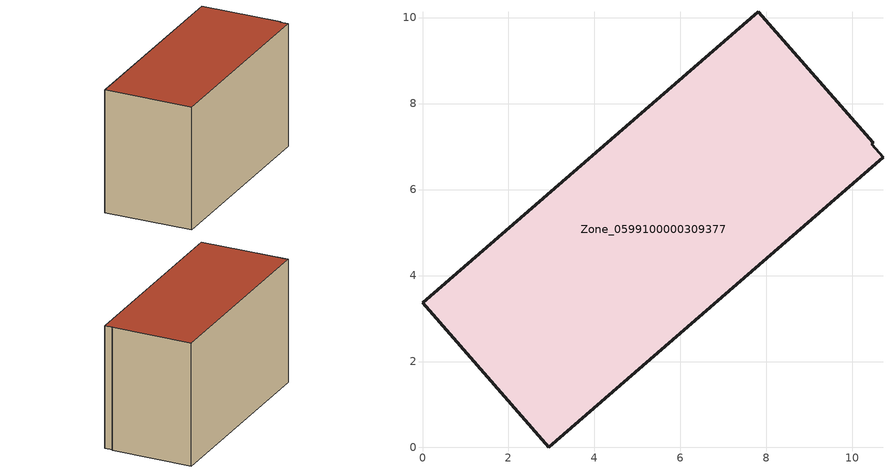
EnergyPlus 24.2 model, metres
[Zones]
Zone_0599100000309377
 floor ground (C_G): 10.48,7.08 10.45,7.05 10.71,6.75 2.94,0 0,3.37 7.81,10.14 z0
 wall outside (C_F): 10.48,7.08 7.81,10.14 0,3.37 2.94,0 10.71,6.75 10.45,7.05 10.48,7.08 z0:6.26
 roof outside (C_R): 10.45,7.05 10.48,7.08 7.81,10.14 0,3.37 2.94,0 10.71,6.75 z6.26
[BUILDING]
Pand.0599100000309377: North Axis=0; Terrain=City; Loads Convergence Tolerance Value=0.04; Temperature Convergence Tolerance Value=0.4; Solar Distribution=FullExterior; Maximum Number of Warmup Days=25; Minimum Number of Warmup Days=1
[Site:Location]
Rotterdam.The.Hague.AP_ZH_NLD Design_Conditions: Latitude=51.96; Longitude=4.45; Time Zone=1; Elevation=-4.5
[SITE:GROUNDTEMPERATURE:BUILDINGSURFACE]
18, 18, 18, 18, 18, 18, 18, 18, 18, 18, 18, 18
[MATERIAL] Thermal Absorptance=0.9; Solar Absorptance=0.7; Visible Absorptance=0.7
Name | Roughness | Thickness | Conductivity | Density | Specific Heat
G.TI.1946 | MediumSmooth | 0.15 | 1 | 540 | 1210
F.TI.1946 | Rough | 0.3 | 0.857143 | 1920 | 840
R.TI.1946 | MediumRough | 0.2 | 0.1 | 1500 | 1000
[CONSTRUCTION]
C_G: G.TI.1946
C_F: F.TI.1946
C_R: R.TI.1946
[ZONE]
Zone_0599100000309377: Type=1; Multiplier=1; Ceiling Height=Autocalculate; Volume=Autocalculate; Floor Area=autocalculate; Part of Total Floor Area=Yes
[ZONEINFILTRATION:DESIGNFLOWRATE]
Infil_Zone_0599100000309377: Zone or ZoneList or Space or SpaceList=Zone_0599100000309377; Schedule=AlwaysOn; Design Flow Rate Calculation Method=Flow/Area; Flow Rate per Floor Area=0.003; Constant Term Coefficient=1; Temperature Term Coefficient=0; Velocity Term Coefficient=0; Velocity Squared Term Coefficient=0
[HVACTEMPLATE:ZONE:IDEALLOADSAIRSYSTEM]
Zone_0599100000309377: Maximum Heating Supply Air Temperature=50; Minimum Cooling Supply Air Temperature=13; Maximum Heating Supply Air Humidity Ratio=0.0156; Minimum Cooling Supply Air Humidity Ratio=0.0077; Heating Limit=NoLimit; Cooling Limit=NoLimit; Dehumidification Control Type=ConstantSensibleHeatRatio; Cooling Sensible Heat Ratio=0.7; Dehumidification Setpoint=60; Humidification Control Type=None; Humidification Setpoint=30; Outdoor Air Method=None; Outdoor Air Flow Rate per Person=0.00944; Outdoor Air Flow Rate per Zone Floor Area=0; Outdoor Air Flow Rate per Zone=0; Demand Controlled Ventilation Type=None; Outdoor Air Economizer Type=NoEconomizer; Heat Recovery Type=None; Sensible Heat Recovery Effectiveness=0.7; Latent Heat Recovery Effectiveness=0.65
[ZONECONTROL:THERMOSTAT]
ThermostatControl_Zone_0599100000309377: Zone or ZoneList=Zone_0599100000309377; Control Type Schedule=DualSetpointControlType; Control 1=Thermostat_Zone_0599100000309377; Temperature Difference Between Cutout And Setpoint=0
[THERMOSTATSETPOINT:DUALSETPOINT]
Thermostat_Zone_0599100000309377: Heating Setpoint Temperature Schedule=HeatingSetpoint_Zone_0599100000309377; Cooling Setpoint Temperature Schedule=CoolingSetpoint_Zone_0599100000309377
[SCHEDULE:COMPACT]
HeatingSetpoint_Zone_0599100000309377: Through: 12/31, For: AllDays, Until: 24:00, 21
CoolingSetpoint_Zone_0599100000309377: Through: 12/31, For: AllDays, Until: 24:00, 24
DualSetpointControlType: Through: 12/31, For: AllDays, Until: 24:00, 4
AlwaysOn: Through: 12/31, For: AllDays, Until: 24:00, 1
